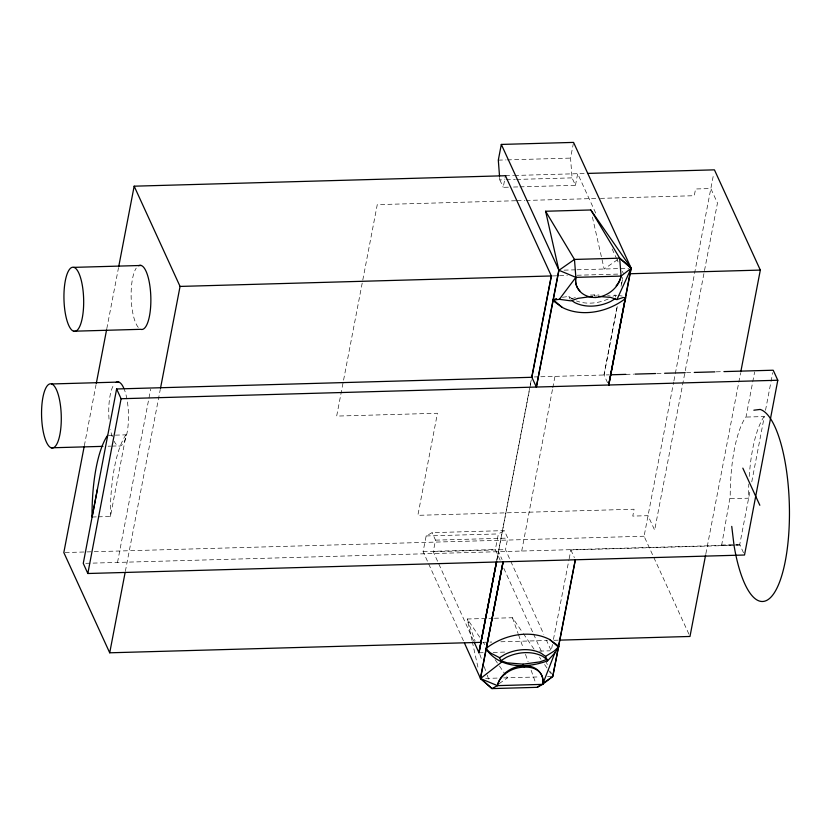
<?xml version="1.0" encoding="UTF-8"?>
<svg xmlns="http://www.w3.org/2000/svg" width="831" height="831" viewBox="0 0 831 831"><rect width="100%" height="100%" fill="white"/><g stroke="black" fill="none" stroke-linecap="round" stroke-linejoin="round"><path stroke-width="0.62" stroke-dasharray="4.16 3.12" d="M531.051 380.806L497.063 559.284M521.712 551.046L552.532 389.116M552.781 387.838L554.963 376.37M84.336 445.707L96.053 384.639M106.804 328.661L118.532 267.603M98.214 516.83L110.43 516.487L126.104 434.842L113.889 435.184M117.524 562.421L150.64 389.282M125.346 571.385L160.269 389.469M508.385 187.183L503.222 187.328L505.227 176.889M519.988 186.861L575.457 185.292L572.06 177.876L570.544 158.098L573.328 143.607M496.782 560.146L529.69 388.742M529.939 387.464L531.404 379.829M575.457 185.292L577.68 173.689L596.533 214.865M607.575 382.779L604.002 374.989L617.381 305.33M621.027 286.331L622.731 277.471M688.899 634.105L644.087 536.224L673.692 382.021M673.941 380.754L713.715 173.586M705.862 553.778L740.546 373.129M721.63 545.416L730.21 496.294A96.292 29.511 88.4 0 1 745.293 417.785L745.978 417.069L754.631 371.987M743.537 552.823L739.735 544.534L750.32 489.407M751.764 481.866L764.302 416.549L745.978 417.069M765.507 410.296L770.794 382.738M771.033 381.491L772.716 372.724M604.002 374.989L617.464 305.507M621.619 284.036L622.845 277.72M463.418 640.753L423.104 551.587L426.158 535.953L432.13 532.65L504.365 530.614L507.751 538.104L505.497 549.655L543.775 634.323M473.566 640.826L433.263 551.691L435.517 540.14L432.13 532.65M500.117 560.115L495.338 549.551L498.392 533.928L504.365 530.614M496.813 560.468L498.527 551.701L502.08 559.564M552.449 644.482L551.223 650.787L546.434 640.202M553.436 639.434L568.913 560.011M569.162 558.754L570.876 549.925L740.078 545.157M126.104 434.842L125.419 435.558A96.292 29.511 88.4 0 0 110.336 514.067L110.43 516.487M764.302 416.549L763.616 417.266A96.292 29.511 88.4 0 0 749.074 478.822M617.61 259.615L604.168 269.015L591.942 215M499.244 683.56L507.533 677.805L506.069 675.665M613.018 296.231L614.878 295.109L617.308 295.41M571.406 298.963L577.254 296.875M562.494 297.29L568.871 296.407L572.33 298.89M590.446 295.057L598.985 294.984M498.309 160.134L506.048 159.916M507.336 159.884L570.544 158.098M505.445 175.725L513.672 175.497M514.482 175.476L586.198 173.45M499.628 177.429L499.826 179.901L504.978 179.756M506.276 179.725L515.303 179.465M516.591 179.434L572.06 177.876M513.537 187.037L518.7 186.892M515.719 200.738L377.264 204.644L336.669 416.092L437.449 413.256L417.858 515.324L634.084 509.226L632.765 516.103L648.035 515.677L654.662 530.157L717.465 203.024L710.837 188.554L695.568 188.98L694.28 195.711L598.528 198.412M517.007 200.707L524.777 200.489M526.065 200.448L597.229 198.443M564.114 270.148L575.738 269.815M577.036 269.784L628.61 268.33M552.636 275.934L558.266 275.767M559.564 275.736L567.334 275.518M577.14 275.238L619.708 274.043M534.343 376.942L539.506 376.796M540.794 376.765L609.165 374.843M625.93 374.365L633.669 374.147M656.874 373.493L663.325 373.316M686.531 372.662L692.981 372.475M716.187 371.821L722.638 371.644M109.006 435.33L112.663 435.226M108.103 446.205L110.679 446.133M111.977 446.102L118.438 445.915M730.304 498.714L748.627 498.195L748.544 495.775A96.292 29.511 88.4 0 1 748.804 483.995M92.106 517.007L96.988 516.872M426.158 535.953L498.392 533.928M435.517 540.14L507.751 538.104M65.109 552.532L644.087 536.224M423.104 551.587L495.338 549.551M433.263 551.691L505.497 549.655M721.412 545.053L739.735 544.534M85.801 563.314L739.954 544.897M493.105 618.274L467.271 619.002L472.018 640.452M494.393 618.243L512.478 617.734L522.699 632.63M482.738 642.301L491.807 642.041M500.875 641.792L547.504 640.472M553.976 640.296L557.861 640.182M478.988 652.813L484.151 652.667M493.178 652.418L506.079 652.055M539.61 651.109L549.935 650.818M485.657 678.418L498.527 678.054M503.669 677.909L539.828 676.891M547.577 676.673L551.452 676.569M607.638 295.732L610.11 295.95M618.524 295.566L622.18 296.033M523.426 633.689L534.375 649.655M539.485 657.103L540.95 659.232M544.596 664.561L547.515 668.81M548.252 669.879L551.898 675.198M479.716 637.18L467.271 619.002L475.083 640.981M483.372 642.519L484.837 644.659M495.089 659.627L498.745 664.977M499.483 666.047L505.331 674.595M612.146 248.968L616.457 258.379M616.997 259.552L618.077 261.91M622.377 271.322L623.458 273.669M499.826 179.901L503.222 187.328M614.878 295.109L615.781 297.093M594.04 294.558L594.716 296.054A23.756 18.282 -24.5 0 0 597.094 295.878M568.871 296.407L570.232 299.389M570.876 549.925L574.346 557.591M503.825 568.331L533.003 632.858M533.533 634.032L541.49 651.629M546.268 662.182L547.328 664.53M550.506 671.573L551.566 673.92M512.478 617.734L518.118 633.606M518.544 634.822L523.322 648.253M525.483 654.361L528.09 661.684M531.123 670.233L535.465 682.448M479.851 654.413L482.022 660.52M484.193 666.628L486.789 673.951M487.226 675.167L488.96 680.059M472.299 641.709L478.438 669.464M608.188 299.004A37.956 29.22 -24.5 0 1 576.496 300.967M123.694 387.963A32.097 9.837 88.4 0 1 127.236 431.891A32.097 9.837 88.4 0 1 114.086 441.188M112.258 436.763A32.097 9.837 88.4 0 1 110.419 429.648M109.027 419.136A32.097 9.837 88.4 0 1 113.826 384.732M138.268 327.393A32.097 9.837 88.4 0 1 131.184 298.36A32.097 9.837 88.4 0 1 136.211 268.133"/><path stroke-width="1.25" d="M97.31 489.584L83.266 563.387L87.837 573.504L744.524 555.015L777.795 380.245L773.204 370.221L723.926 371.602M84.087 446.974L63.821 552.563L109.713 652.802L481.45 642.332M96.303 383.371L106.565 329.938M118.771 266.325L134.165 186.186L505.902 175.715M553.062 300.697L562.151 307.356A53.267 41.01 -24.5 0 0 624.652 299.15L625.327 298.526L608.718 385.272L631.186 268.257L573.556 142.402L501.322 144.428L558.951 270.293L536.359 387.038L531.892 377.284L116.62 388.97L92.106 517.007L92.012 514.586A96.292 29.511 88.4 0 1 107.085 436.078L107.781 435.361M87.837 573.504L121.097 398.735L116.62 388.97M109.713 652.802L125.097 572.663M160.518 388.191L180.057 286.425L134.165 186.186M501.322 144.428L498.309 160.134L499.535 176.203M474.096 641.999L478.988 652.813L496.543 561.413M531.892 377.284L551.348 275.965L505.445 175.725M536.359 387.038L558.827 270.023L545.603 211.251L590.81 209.973L631.061 267.998L608.593 385.013M705.612 555.046L689.979 636.463L559.159 640.15M740.785 371.852L760.323 270.085L714.431 169.846L587.496 173.419M531.767 377.014L551.348 275.965M478.988 652.813L496.574 561.808M544.45 682.293L552.75 676.527L575.332 559.772L552.75 676.527L542.622 684.37L537.2 687.33L492.004 688.598L480.515 678.563L503.098 561.808L486.374 648.294L487.049 647.671A53.267 41.01 -24.5 0 1 549.54 639.465L558.629 646.123M478.864 652.553L496.574 561.725M503.098 561.808L480.391 678.293L492.004 688.598L497.426 685.637A23.819 17.991 -18 0 1 524.444 667.168A23.819 17.16 -26.1 0 1 542.622 684.37L554.838 652.979L559.034 646.705M598.424 296.376L610.785 297.436L616.914 299.586L631.186 268.257L619.677 258.171L590.81 209.973M624.652 299.15L625.878 298.007M487.049 647.671L486.218 649.094C499.795 668.882 527.311 668.394 547.567 660.853L554.838 652.979M552.657 300.116L559.346 299.316L575.862 277.367L574.47 259.438L545.603 211.251M464.477 643.101L480.515 678.563L501.571 662.151L499.535 657.674L490.519 652.979L485.813 648.803M631.061 267.998L619.677 258.171L574.47 259.438L558.951 270.293L575.862 277.367A23.819 19.404 -22.5 0 0 595.401 297.54A23.819 18.583 -31.2 0 0 621.058 276.089L631.186 268.257M537.2 687.33L541.345 684.453M499.535 657.674L505.103 654.298A37.956 29.22 -24.5 0 1 541.22 653.28L545.531 656.376L554.017 651.182L558.453 647.058L549.54 639.465M615.304 298.651L610.66 301.476A37.956 29.22 -24.5 0 1 574.543 302.494L571.957 300.625M556.5 298.599L553.249 299.762L562.151 307.356M616.914 299.586L623.063 297.519L625.483 297.727M592.326 296.387L577.94 298.36L570.907 300.874L559.346 299.316M523.083 664.187L539.87 661.881L546.891 659.367L542.581 656.261A37.956 29.22 -24.5 0 0 506.463 657.279L500.896 660.655L507.014 662.806L523.083 664.187L524.444 667.168M753.862 410.202L760.136 409.434A96.292 29.511 88.4 0 1 785.326 560.956A96.292 29.511 88.4 0 1 734.033 545.416L731.747 526.407M73.98 267.364L141.177 265.473M180.057 286.425L551.794 275.954M629.503 273.763L760.323 270.085M619.677 258.171L621.058 276.089L575.862 277.367A23.756 18.282 -24.5 0 0 579.83 290.84M73.627 331.216A32.097 9.837 88.4 0 0 82.446 286.124A32.097 9.837 88.4 0 0 65.348 280.535A32.097 9.837 88.4 0 0 73.627 331.216L140.823 329.315A32.097 9.837 88.4 0 0 150.806 296.438A32.097 9.837 88.4 0 0 138.611 265.723M51.595 383.964L118.791 382.073M610.453 374.802L625.93 374.365M634.957 374.116L655.586 373.535M664.613 373.275L685.243 372.693M694.269 372.444L714.899 371.862M121.097 398.735L777.795 380.245M51.242 447.805A32.097 9.837 88.4 0 0 60.061 402.723A32.097 9.837 88.4 0 0 42.963 397.125A32.097 9.837 88.4 0 0 51.242 447.805L102.93 446.351M497.426 685.637L542.622 684.37A23.756 18.282 -24.5 0 0 523.759 665.683A23.756 18.282 -24.5 0 0 497.426 685.637L480.515 678.563M742.831 468.144L759.835 505.269M545.531 656.376L547.567 660.853M621.058 276.089A23.756 18.282 -24.5 0 1 616.166 285.843M116.226 382.322A32.097 9.837 88.4 0 1 123.694 387.963"/></g></svg>
